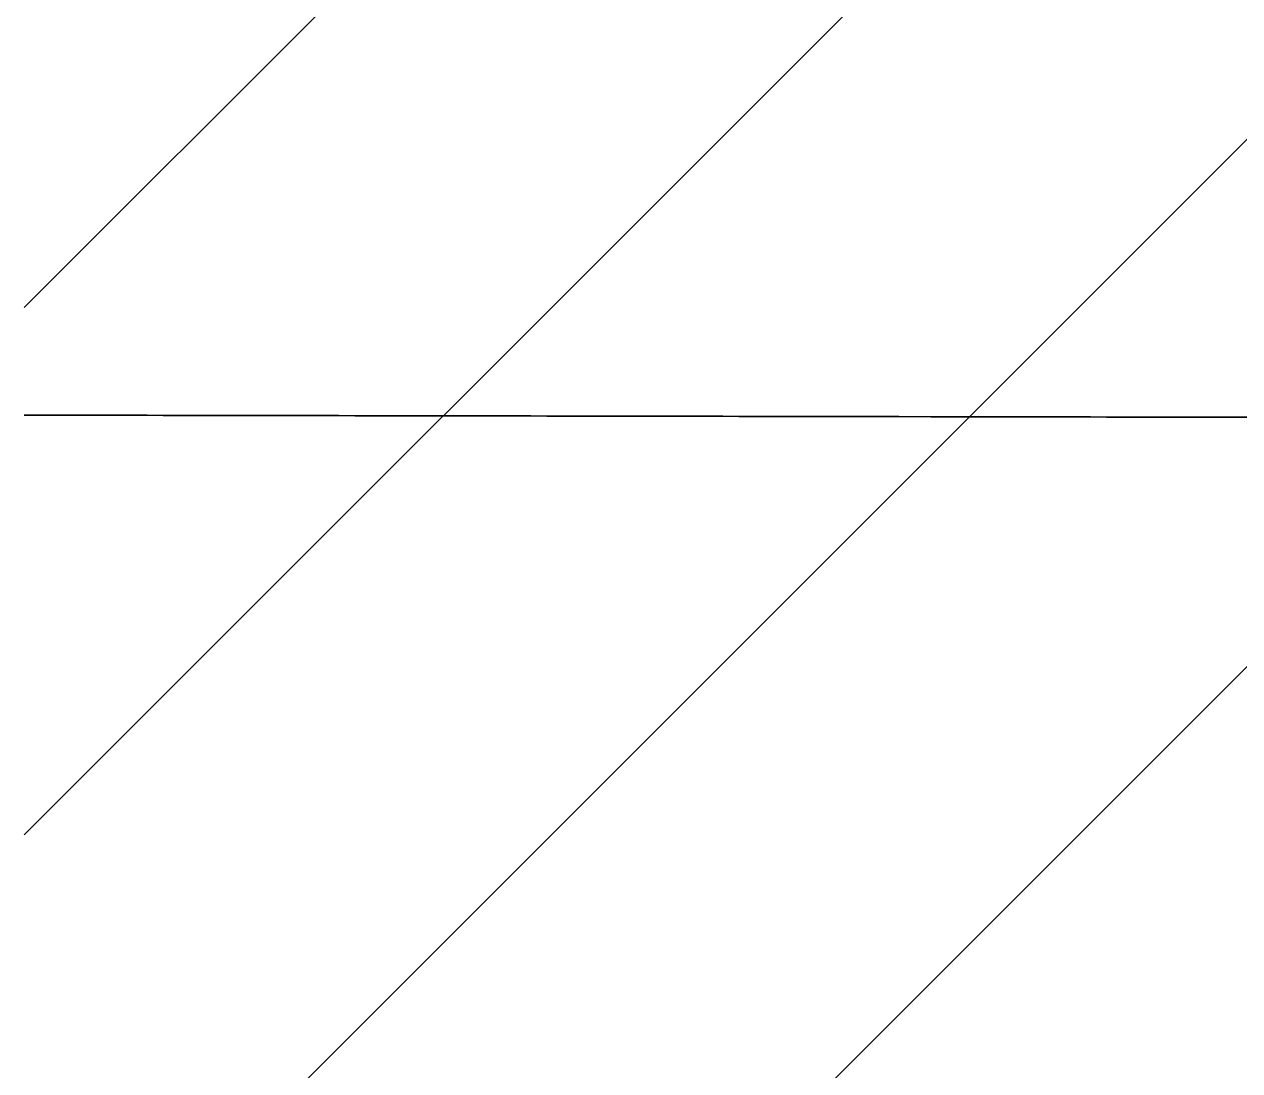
# Model space of a CAD drawing. Header units: metres. Extents: x -354 to -91, y 3 to 562.
# Drawn here: x -275.825 to -273.868, y 506.72 to 508.404 of the extents above; entities that cross this region are included whole.
import ezdxf

# ---------------------------------------------------------------- set-up
doc = ezdxf.new("R2010")
doc.units = ezdxf.units.M
doc.layers.add('A-DETL-GENF', color=7, linetype='Continuous', lineweight=9)
doc.layers.add('A-GENM', color=7, linetype='Continuous', lineweight=25)

# ---------------------------------------------------------------- blocks, each defined once
blk = doc.blocks.new('CappingBeam_RS39B_CB01A - CappingBeam_RS39B_CB01A-57939457-DRG-2873034 - CONSTRUCTION SEQUENCE STAGE A8')
at = {"layer": 'A-GENM', "color": 9, "true_color": 0xbebebe}
for points in [[(95.6796, 40.6608), (95.6628, 40.7245), (95.646, 40.7881), (95.6292, 40.8518)], [(96.0999, 39.068), (95.9598, 39.5989), (95.8197, 40.1298), (95.6796, 40.6608)], [(96.5202, 37.4752), (96.3801, 38.0061), (96.24, 38.537), (96.0999, 39.068)]]:
    blk.add_open_spline(points, degree=3, dxfattribs=at)
at = {"layer": 'A-GENM', "color": 253, "true_color": 0xa3a3a3}
blk.add_open_spline([(95.6292, 40.8518), (95.646, 40.7881), (95.8029, 40.1935), (96.0999, 39.068), (96.5202, 37.4752), (96.9405, 35.8824), (97.2206, 34.8206), (97.3607, 34.2896)], degree=3, knots=[0.6566736, 0.6566736, 0.6566736, 0.6566736, 0.6666667, 0.75, 0.8333333, 0.9166667, 1, 1, 1, 1], dxfattribs=at)
blk = doc.blocks.new('T2DPAA-T2D-C3S-RS-M3D-100334_rvt-1-DRG-2873034 - CONSTRUCTION SEQUENCE STAGE A8')
at = {"layer": 'A-GENM', "color": 253, "lineweight": 25, "true_color": 0xa3a3a3, "rotation": 75.11694444444437}
blk.add_blockref('CappingBeam_RS39B_CB01A - CappingBeam_RS39B_CB01A-57939457-DRG-2873034 - CONSTRUCTION SEQUENCE STAGE A8', (-1134.0578, 404.8616), dxfattribs=at)

msp = doc.modelspace()

# ---------------------------------------------------------------- hatches: boundary and pattern name
at = {"layer": 'A-DETL-GENF'}
h = msp.add_hatch(dxfattribs=at)
h.set_pattern_fill('FP_5', color=256, style=0, pattern_type=2)
h.set_pattern_definition([(45, (-500.2926, -694.024), (-0.42426407, 0.42426407), [])])
h.paths.add_polyline_path([(-272.1379, 504.6318), (-272.1379, 504.6318), (-272.1294, 509.3818), (-269.0162, 509.3762), (-269.0148, 509.6107), (-269.0076, 509.6107), (-269.0057, 509.3762), (-268.7337, 509.3757), (-268.6415, 509.9047), (-268.6413, 509.9058), (-266.763, 520.687), (-275.8246, 520.687), (-275.8246, 504.6383), (-272.1654, 504.6318)])
h.paths.add_polyline_path([(-273.8828, 509.0899), (-273.8828, 509.0899), (-273.8828, 509.0931)])
h.paths.add_polyline_path([(-274.2737, 509.6307), (-274.2737, 509.6307), (-274.2676, 509.6307)])
h.paths.add_polyline_path([(-271.0049, 509.7056), (-271.0029, 509.7058), (-271.0029, 509.7058)])
h.paths.add_polyline_path([(-273.3992, 509.708), (-273.3992, 509.708), (-273.3651, 509.708)])
h.paths.add_polyline_path([(-269.6625, 509.7249), (-269.6625, 509.7249), (-269.6571, 509.7249)])
h.paths.add_polyline_path([(-270.3151, 509.7259), (-270.3151, 509.7259), (-270.3123, 509.7259)])
h.paths.add_polyline_path([(-268.6415, 509.9047), (-268.6415, 509.9051), (-268.6461, 509.9051)])

# ---------------------------------------------------------------- block references
at = {"lineweight": 5}
msp.add_blockref('T2DPAA-T2D-C3S-RS-M3D-100334_rvt-1-DRG-2873034 - CONSTRUCTION SEQUENCE STAGE A8', (873.1524, 0), dxfattribs=at)

doc.saveas('drawing.dxf')
